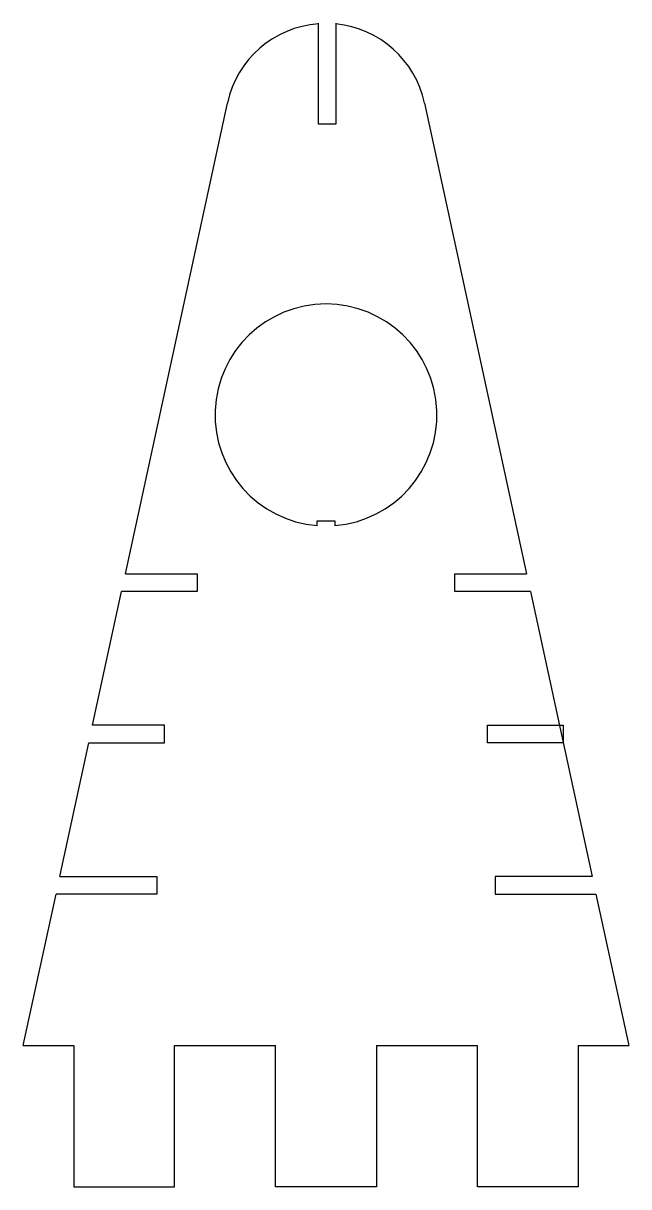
# Model space of a CAD drawing. Header units: millimetres. Extents: x -60 to 60, y -28 to 203.
import ezdxf

# ---------------------------------------------------------------- set-up
doc = ezdxf.new("R2010")
doc.units = ezdxf.units.MM
doc.header["$MEASUREMENT"] = 0
doc.layers.add('ct vertical encoder v2_Sketch1', color=7, linetype='Continuous')

msp = doc.modelspace()

# ---------------------------------------------------------------- linework, layer by layer
at = {"layer": 'ct vertical encoder v2_Sketch1'}
for p, q in [((-1.5, 182.65), (-1.5, 202.65)), ((1.98, 202.65), (1.98, 182.65)), ((-39.76, 93.48), (-19.55, 186.83)), ((19.55, 186.83), (39.76, 93.48)), ((1.98, 182.65), (-1.5, 182.65)), ((-1.75, 103), (-1.75, 104)), ((-1.75, 104), (1.75, 104)), ((1.75, 104), (1.75, 103)), ((-39.76, 93.48), (-25.51, 93.48)), ((-25.51, 93.48), (-25.51, 90)), ((25.51, 90), (25.51, 93.48)), ((25.51, 93.48), (39.76, 93.48)), ((-46.26, 63.48), (-40.51, 90)), ((-25.51, 90), (-40.51, 90)), ((40.51, 90), (25.51, 90)), ((40.51, 90), (52.75, 33.48)), ((-32.01, 63.48), (-46.26, 63.48)), ((-32.01, 60), (-32.01, 63.48)), ((32.01, 63.48), (47.01, 63.48)), ((32.01, 60), (32.01, 63.48)), ((47.01, 63.48), (47.01, 60)), ((-52.75, 33.48), (-47.01, 60)), ((-47.01, 60), (-32.01, 60)), ((47.01, 60), (32.01, 60)), ((-52.75, 33.48), (-33.5, 33.48)), ((-33.5, 33.48), (-33.5, 30)), ((33.5, 33.48), (33.5, 30)), ((52.75, 33.48), (33.5, 33.48)), ((-60, 0), (-53.5, 30)), ((-33.5, 30), (-53.5, 30)), ((33.5, 30), (53.5, 30)), ((53.5, 30), (60, 0)), ((-60, 0), (-50, 0)), ((-50, 0), (-50, -28)), ((-30, -28), (-30, 0)), ((-30, 0), (-10, 0)), ((-10, -28), (-10, 0)), ((10, 0), (10, -28)), ((10, 0), (30, 0)), ((30, -28), (30, 0)), ((50, 0), (50, -28)), ((50, 0), (60, 0)), ((-50, -28), (-30, -28)), ((10, -28), (-10, -28)), ((50, -28), (30, -28))]:
    msp.add_line(p, q, dxfattribs=at)
for centre, radius, start, end in [((0, 182.6), 20, 94.3012, 167.7829), ((0, 182.6), 20, 12.2171, 84.3184), ((0, 125), 22, 274.5624, 265.4376)]:
    msp.add_arc(centre, radius, start, end, dxfattribs=at)

doc.saveas('drawing.dxf')
